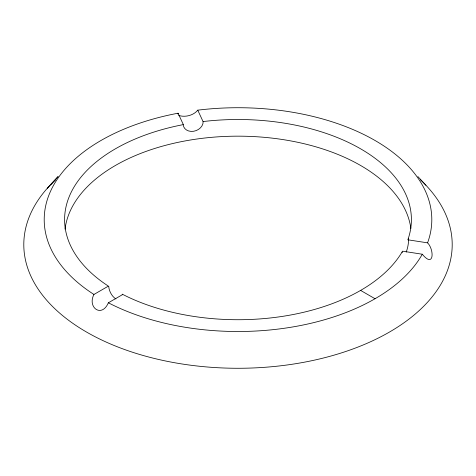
<?xml version="1.0" encoding="UTF-8"?>
<svg xmlns="http://www.w3.org/2000/svg" width="476" height="476" viewBox="0 0 476 476"><rect width="100%" height="100%" fill="white"/><g stroke="black" fill="none" stroke-linecap="round" stroke-linejoin="round"><path stroke-width="0.71" d="M177.899 113.996L178.06 113.217L183.343 124.611A173.401 100.109 0 0 0 108.385 286.124L93.939 294.46C87.084 307.514 101.769 318.242 108.367 302.79L122.814 294.448A173.401 100.109 0 0 0 402.559 251.173L422.295 254.226C434.189 268.779 434.35 249.71 427.579 242.849A193.797 111.89 0 0 0 197.76 110.164C193.577 115.424 185.045 117.596 178.72 115.43M51.039 184.254L58.09 176.59L47.326 188.258M427.579 242.849L407.843 239.797A173.401 100.109 0 0 0 203.05 121.558L197.76 110.164M360.612 290.408L375.034 298.738M417.91 176.59L425.913 185.247M422.295 254.226A193.797 111.89 0 0 1 108.367 302.79M93.939 294.46A193.797 111.89 0 0 1 178.06 113.217M420.368 179.738A214.2 123.665 0 0 1 377.242 338.579A214.2 123.665 0 0 1 98.758 338.579A214.2 123.665 0 0 1 55.633 179.738M408.497 238.297A10.198 2.636 -79.1 0 1 406.183 252.096M402.184 252.649A10.198 2.636 -79.1 0 1 402.137 252.03M65.039 229.135A173.401 100.109 0 0 1 237.381 136.166A173.401 100.109 0 0 1 410.865 228.42M115.918 298.934A10.198 5.522 62.9 0 1 108.742 286.332M122.243 294.126A10.198 5.522 62.9 0 1 122.261 294.709M203.145 121.547A10.198 8.157 -19.5 0 1 193.601 131.275A10.198 8.157 -19.5 0 1 183.189 124.635"/></g></svg>
